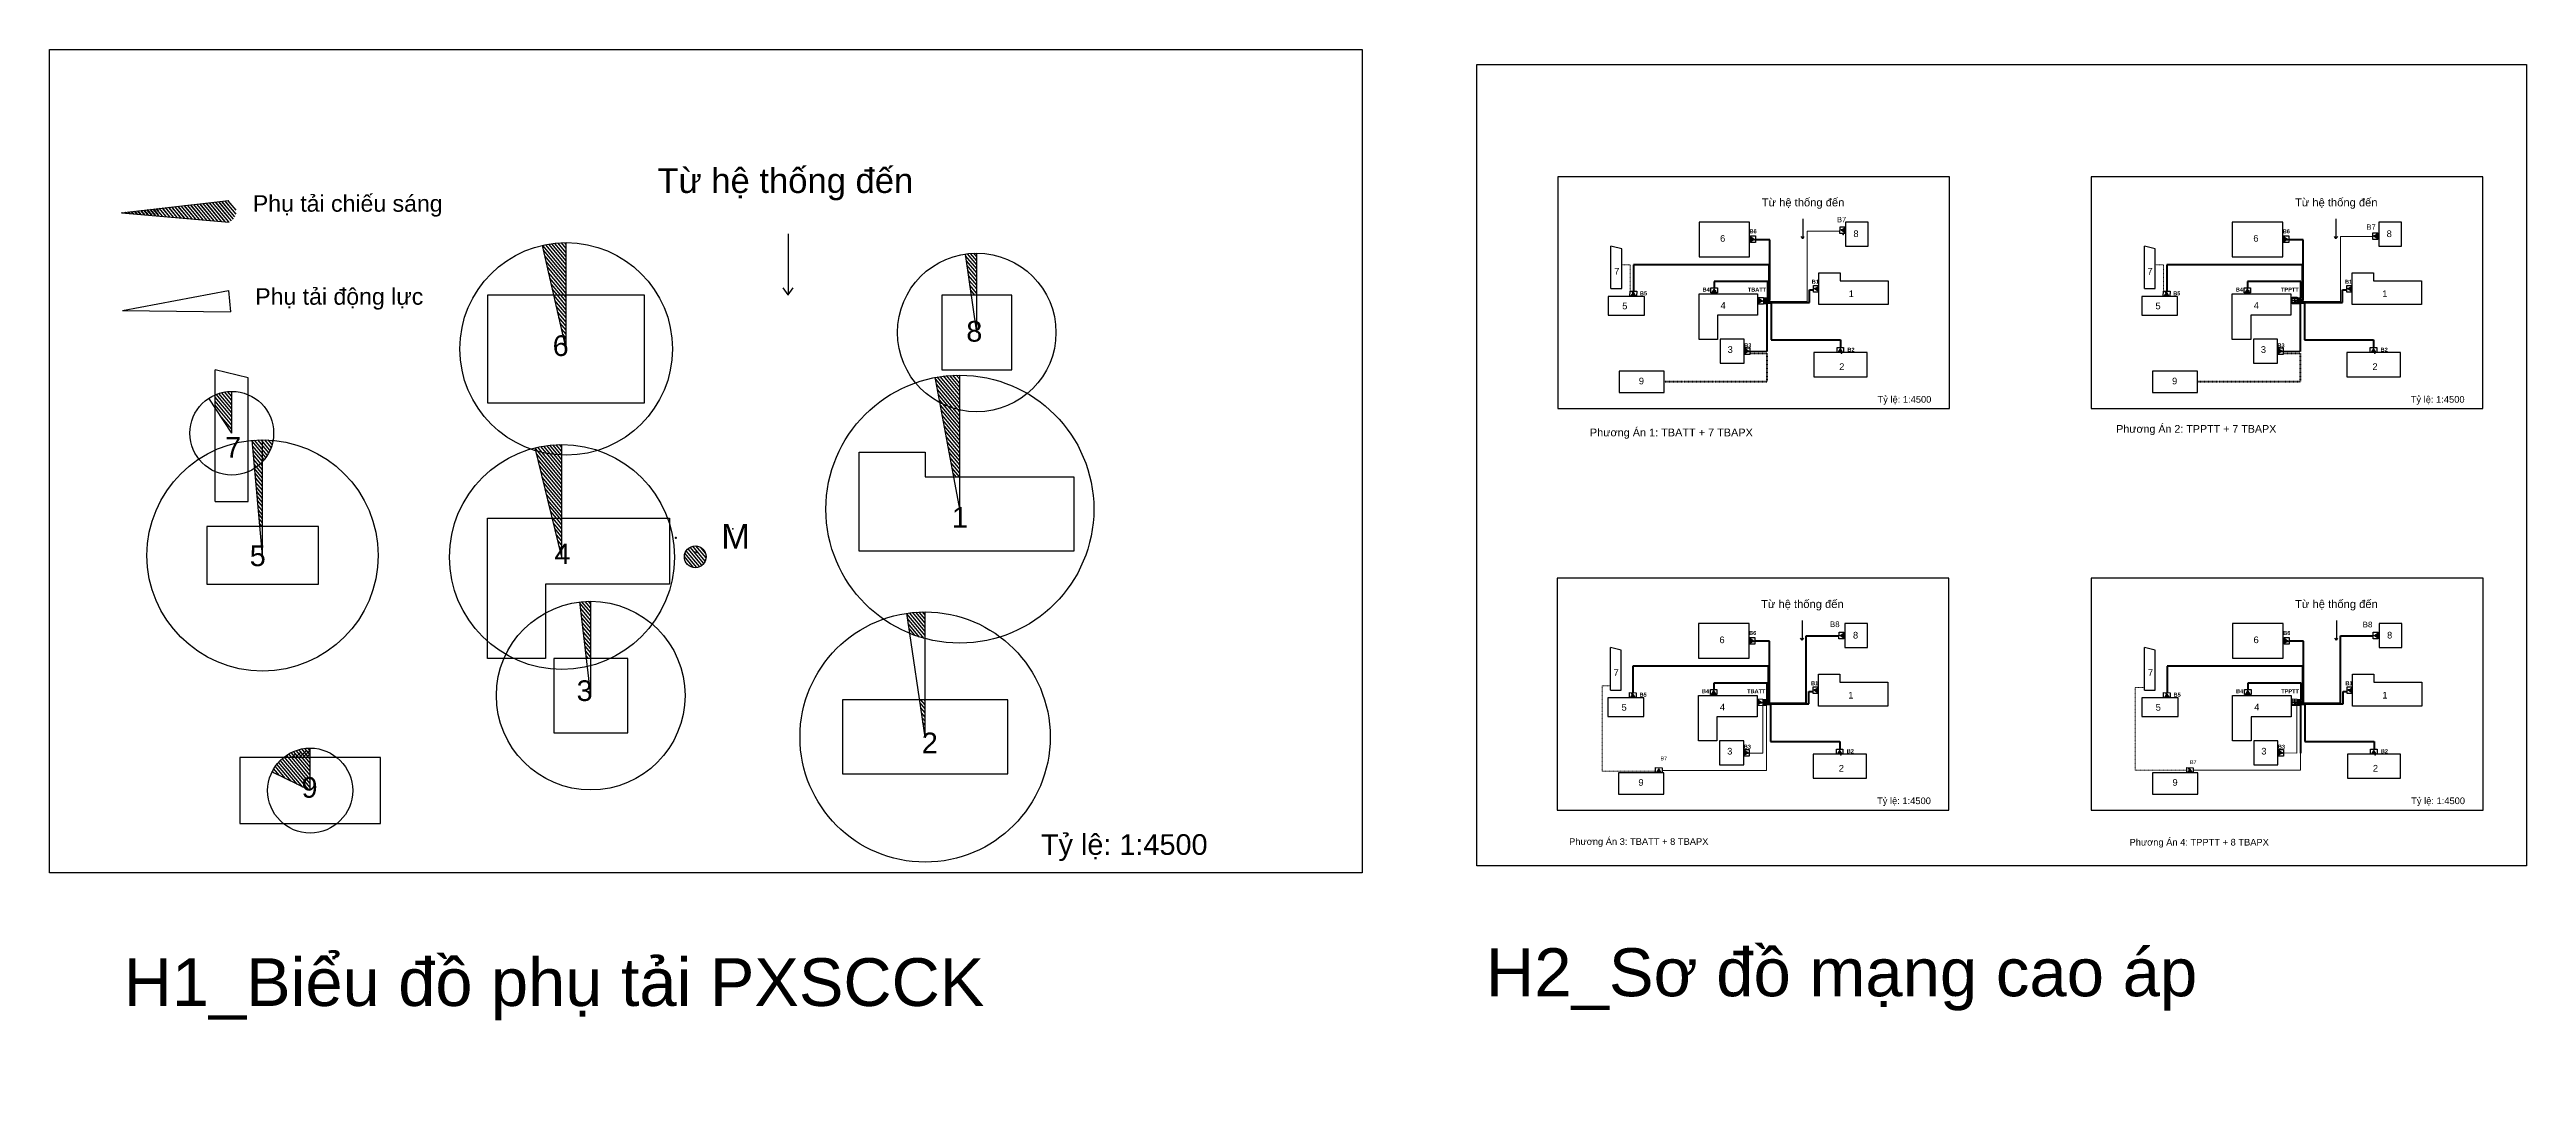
# Model space of a CAD drawing. Header units: inches. Extents: x 3841 to 42180, y -888 to 3732.
# Drawn here: x 3841 to 15026, y -888 to 3732 of the extents above; entities that cross this region are included whole.
import ezdxf

# ---------------------------------------------------------------- set-up
doc = ezdxf.new("R2010")
doc.units = ezdxf.units.IN
doc.header["$MEASUREMENT"] = 0
doc.linetypes.add('JIS_02_1.0', pattern=[2, 1, -1])
doc.layers.add('hatch', color=251, linetype='Continuous')
doc.layers.add('Layer1', color=78, linetype='Continuous')
doc.layers.add('Layer2', color=1, linetype='JIS_02_1.0', lineweight=0)
doc.styles.add('Annotative', font='arial.ttf')
doc.styles.get("Standard").update_dxf_attribs({"font": 'arial.ttf'})
doc.styles.add('style1', font='arial.ttf', dxfattribs={"height": 20})
doc.styles.add('style2', font='arial.ttf', dxfattribs={"height": 20})
pattern_1 = [(310.0067, (3843.461, 12.172), (9.06661, 7.609596), [])]

msp = doc.modelspace()

# ---------------------------------------------------------------- hatches: boundary and pattern name
h = msp.add_hatch()
h.set_pattern_fill('ANSI31', color=256, scale=3.72812, angle=-94.9933)
h.set_pattern_definition(pattern_1)
h.paths.add_polyline_path([(4647, 3049), (4166, 2995), (4653, 2953, 0.717371)])
h = msp.add_hatch()
h.set_pattern_fill('ANSI31', color=256, scale=3.72812, angle=-94.9933)
h.set_pattern_definition(pattern_1)
h.paths.add_polyline_path([(6174, 2859, 0.055996), (6067, 2847), (6118, 2622), (6174, 2622)])
h = msp.add_hatch()
h.set_pattern_fill('ANSI31', color=256, scale=3.72812, angle=-94.9933)
h.set_pattern_definition(pattern_1)
h.paths.add_polyline_path([(8004, 2622), (8028, 2622), (8028, 2812, 0.035707), (7977, 2808)])
h = msp.add_hatch()
h.set_pattern_fill('ANSI31', color=256, scale=3.72812, angle=-94.9933)
h.set_pattern_definition(pattern_1)
h.paths.add_polyline_path([(6174, 2622), (6118, 2622), (6174, 2380)])
h.paths.add_polyline_path([(6085, 2297), (6204, 2297), (6204, 2489), (6085, 2489)], flags=9)
h = msp.add_hatch()
h.set_pattern_fill('ANSI31', color=256, scale=3.72812, angle=-94.9933)
h.set_pattern_definition(pattern_1)
h.paths.add_polyline_path([(7952, 2262, 0.045978), (7841, 2252), (7862, 2137, 0.066836), (7952, 2105)])
h.paths.add_polyline_path([(7952, 2105, -0.066836), (7862, 2137), (7925, 1802), (7952, 1802)])
h = msp.add_hatch()
h.set_pattern_fill('ANSI31', color=256, scale=3.72812, angle=-94.9933)
h.set_pattern_definition(pattern_1)
h.paths.add_polyline_path([(4664, 2188, 0.101723), (4589, 2173), (4589, 2114), (4664, 1999)])
h = msp.add_hatch()
h.set_pattern_fill('ANSI31', color=256, scale=3.72812, angle=-94.9933)
h.set_pattern_definition(pattern_1)
h.paths.add_polyline_path([(4850, 1967, 0.045109), (4756, 1967), (4767, 1841, 0.20784)])
h.paths.add_polyline_path([(4792, 1578), (4803, 1578), (4803, 1872, -0.062837), (4767, 1841)])
h = msp.add_hatch()
h.set_pattern_fill('ANSI31', color=256, scale=3.72812, angle=-94.9933)
h.set_pattern_definition(pattern_1)
h.paths.add_polyline_path([(6155, 1900), (6155, 1948, 0.060331), (6034, 1933), (6037, 1920, 0.062488)])
h = msp.add_hatch()
h.set_pattern_fill('ANSI31', color=256, scale=3.72812, angle=-94.9933)
h.set_pattern_definition(pattern_1)
h.paths.add_polyline_path([(6112, 1615), (6155, 1615), (6155, 1900, -0.062488), (6037, 1920)])
h = msp.add_hatch()
h.set_pattern_fill('ANSI31', color=256, scale=3.72812, angle=-94.9933)
h.set_pattern_definition(pattern_1)
h.paths.add_polyline_path([(6155, 1615), (6112, 1615), (6155, 1440)])
h.paths.add_polyline_path([(6096, 1357), (6215, 1357), (6215, 1549), (6096, 1549)], flags=9)
h = msp.add_hatch()
h.set_pattern_fill('ANSI31', color=256, scale=3.72812, angle=-94.9933)
h.set_pattern_definition(pattern_1)
h.paths.add_polyline_path([(6806, 1441, 1), (6708, 1441, 1)])
h = msp.add_hatch()
h.set_pattern_fill('ANSI31', color=256, scale=3.72812, angle=-94.9933)
h.set_pattern_definition(pattern_1)
h.paths.add_polyline_path([(6266, 981), (6285, 981), (6285, 1240, 0.029199), (6236, 1237)])
h = msp.add_hatch()
h.set_pattern_fill('ANSI31', color=256, scale=3.72812, angle=-94.9933)
h.set_pattern_definition(pattern_1)
h.paths.add_polyline_path([(7770, 795), (7795, 795), (7795, 1071, -0.030245), (7726, 1095)], flags=17)
h.paths.add_polyline_path([(7795, 1192, 0.036887), (7712, 1186), (7795, 627)])
h = msp.add_hatch()
h.set_pattern_fill('ANSI31', color=256, scale=3.72812, angle=-94.9933)
h.set_pattern_definition(pattern_1)
h.paths.add_polyline_path([(5018, 577, 0.172628), (4896, 534), (5018, 534)])
h.paths.add_polyline_path([(5018, 534), (4896, 534, 0.107587), (4845, 470), (5018, 385)])
h.paths.add_polyline_path([(4950, 302), (5069, 302), (5069, 494), (4950, 494)], flags=9)
at = {"layer": 'hatch'}
h = msp.add_hatch(dxfattribs=at)
h.set_pattern_fill('ANSI31', color=256, scale=3.72812, angle=-94.9933)
h.set_pattern_definition([(310.0067, (3896.821, 6985.835), (9.06661, 7.609596), [])])
h.paths.add_polyline_path([(4333, 2981), (4336, 3015), (4166, 2995)])
h.paths.add_polyline_path([(4045, 3049), (4035, 2930), (4226, 2914), (4237, 3032)], flags=9)
h = msp.add_hatch(dxfattribs=at)
h.set_pattern_fill('ANSI31', color=256, scale=3.72812, angle=-94.9933)
h.set_pattern_definition(pattern_1)
h.paths.add_polyline_path([(4652, 2953, 0.049695), (4651, 3050), (4336, 3015), (4333, 2981)])
h = msp.add_hatch(dxfattribs=at)
h.set_pattern_fill('ANSI31', color=256, scale=3.72812)
h.set_pattern_definition([(45, (3843.461, 12.172), (-8.36987, 8.36987), [])])
h.paths.add_polyline_path([(5018, 565, 0.149853), (4917, 534), (5018, 534)])

# ---------------------------------------------------------------- linework, layer by layer
for p, q in [((4166, 2995), (4651, 3050)), ((4166, 2995), (4652, 2953)), ((11758, 2967), (11758, 2877)), ((14166, 2967), (14166, 2877)), ((6174, 2380), (6067, 2847)), ((6174, 2380), (6174, 2859)), ((7177, 2899), (7177, 2622)), ((8028, 2454), (7977, 2808)), ((8028, 2454), (8028, 2812)), ((10892, 2652), (10892, 2844)), ((10941, 2832), (10892, 2844)), ((10941, 2652), (10941, 2832)), ((11758, 2878), (11751, 2888)), ((11758, 2878), (11765, 2888)), ((13301, 2652), (13301, 2844)), ((13349, 2832), (13301, 2844)), ((13349, 2652), (13349, 2832)), ((14166, 2878), (14159, 2888)), ((14166, 2878), (14174, 2888)), ((11831, 2580), (11831, 2724)), ((11831, 2724), (11927, 2724)), ((11927, 2724), (11927, 2688)), ((11927, 2688), (12144, 2688)), ((12144, 2688), (12144, 2580)), ((14239, 2580), (14239, 2724)), ((14239, 2724), (14336, 2724)), ((14336, 2724), (14336, 2688)), ((14336, 2688), (14552, 2688)), ((14552, 2688), (14552, 2580)), ((4170, 2553), (4649, 2643)), ((7176, 2624), (7154, 2655)), ((7176, 2624), (7199, 2655)), ((10892, 2652), (10941, 2652)), ((11290, 2423), (11290, 2628)), ((11290, 2628), (11554, 2628)), ((11554, 2628), (11554, 2532)), ((12144, 2580), (11831, 2580)), ((13301, 2652), (13349, 2652)), ((13698, 2423), (13698, 2628)), ((13698, 2628), (13963, 2628)), ((13963, 2628), (13963, 2532)), ((14552, 2580), (14239, 2580)), ((4170, 2553), (4658, 2547)), ((11554, 2532), (11374, 2532)), ((11374, 2532), (11374, 2423)), ((13963, 2532), (13782, 2532)), ((13782, 2532), (13782, 2423)), ((11374, 2423), (11290, 2423)), ((13782, 2423), (13698, 2423)), ((4589, 1690), (4589, 2286)), ((4738, 2249), (4589, 2286)), ((4738, 1690), (4738, 2249)), ((7952, 1656), (7841, 2252)), ((7952, 1656), (7952, 2262)), ((4664, 1999), (4561, 2158)), ((4664, 1999), (4664, 2188)), ((4664, 1999), (4664, 1999)), ((4803, 1447), (4756, 1967)), ((4803, 1447), (4803, 1965)), ((6155, 1440), (6034, 1933)), ((6155, 1440), (6155, 1948)), ((7497, 1466), (7497, 1914)), ((7497, 1914), (7795, 1914)), ((7795, 1914), (7795, 1802)), ((7795, 1802), (8466, 1802)), ((8466, 1802), (8466, 1466)), ((4589, 1690), (4738, 1690)), ((5819, 981), (5819, 1615)), ((5819, 1615), (6640, 1615)), ((6640, 1615), (6640, 1317)), ((7952, 1666), (7952, 1656)), ((8466, 1466), (7497, 1466)), ((6155, 1440), (6155, 1440)), ((6640, 1317), (6080, 1317)), ((6080, 1317), (6080, 981)), ((6285, 814), (6236, 1237)), ((6285, 814), (6285, 1240)), ((7795, 627), (7712, 1186)), ((7795, 627), (7795, 1192)), ((11756, 1153), (11756, 1064)), ((14168, 1153), (14168, 1064)), ((10890, 838), (10890, 1031)), ((10938, 1019), (10890, 1031)), ((10938, 838), (10938, 1019)), ((11756, 1065), (11748, 1074)), ((11756, 1065), (11763, 1074)), ((13302, 838), (13302, 1031)), ((13350, 1019), (13302, 1031)), ((13350, 838), (13350, 1019)), ((14168, 1065), (14161, 1074)), ((14168, 1065), (14175, 1074)), ((6080, 981), (5819, 981)), ((11829, 766), (11829, 911)), ((11829, 911), (11925, 911)), ((11925, 911), (11925, 874)), ((14241, 766), (14241, 911)), ((14241, 911), (14337, 911)), ((14337, 911), (14337, 874)), ((6285, 814), (6285, 814)), ((6285, 814), (6285, 814)), ((6285, 814), (6285, 814)), ((10890, 838), (10938, 838)), ((11287, 610), (11287, 814)), ((11287, 814), (11552, 814)), ((11552, 814), (11552, 718)), ((11925, 874), (12142, 874)), ((12142, 874), (12142, 766)), ((13302, 838), (13350, 838)), ((13699, 610), (13699, 814)), ((13699, 814), (13964, 814)), ((13964, 814), (13964, 718)), ((14337, 874), (14554, 874)), ((14554, 874), (14554, 766)), ((11552, 718), (11371, 718)), ((11371, 718), (11371, 610)), ((12142, 766), (11829, 766)), ((13964, 718), (13784, 718)), ((13784, 718), (13784, 610)), ((14554, 766), (14241, 766)), ((5018, 385), (5018, 577)), ((7791, 647), (7795, 627)), ((7795, 627), (7795, 627)), ((7795, 627), (7795, 627)), ((7795, 627), (7795, 627)), ((11371, 610), (11287, 610)), ((13784, 610), (13699, 610)), ((5018, 385), (4845, 470))]:
    msp.add_line(p, q)
for points in [[(3841, 3732), (9768, 3732), (9768, 14), (3841, 14)], [(10287, 3665), (15026, 3665), (15026, 45), (10287, 45)], [(10652, 2110), (12421, 2110), (12421, 3157), (10652, 3157)], [(13060, 2110), (14829, 2110), (14829, 3157), (13060, 3157)], [(11290, 2796), (11518, 2796), (11518, 2953), (11290, 2953)], [(11927, 2931), (11949, 2931), (11949, 2901), (11926, 2901)], [(11951, 2844), (12054, 2844), (12054, 2953), (11951, 2953)], [(13698, 2796), (13926, 2796), (13926, 2953), (13698, 2953)], [(14360, 2844), (14462, 2844), (14462, 2953), (14360, 2953)], [(11545, 2860), (11522, 2860), (11522, 2890), (11545, 2890)], [(13953, 2860), (13930, 2860), (13930, 2890), (13953, 2890)], [(14332, 2904), (14355, 2904), (14355, 2874), (14332, 2874)], [(5819, 2137), (6528, 2137), (6528, 2622), (5819, 2622)], [(7870, 2286), (8187, 2286), (8187, 2622), (7870, 2622)], [(10880, 2533), (11043, 2533), (11043, 2617), (10880, 2617)], [(11009, 2641), (11008, 2618), (10978, 2618), (10979, 2641)], [(11373, 2655), (11373, 2633), (11343, 2633), (11343, 2655)], [(11581, 2582), (11558, 2582), (11558, 2612), (11581, 2612)], [(11807, 2666), (11830, 2666), (11830, 2636), (11807, 2636)], [(13289, 2533), (13451, 2533), (13451, 2617), (13289, 2617)], [(13417, 2641), (13416, 2618), (13386, 2618), (13387, 2641)], [(13781, 2655), (13781, 2633), (13751, 2633), (13751, 2655)], [(13990, 2584), (13968, 2584), (13968, 2614), (13991, 2614)], [(14215, 2666), (14238, 2666), (14238, 2636), (14215, 2636)], [(11386, 2316), (11494, 2316), (11494, 2424), (11386, 2424)], [(11519, 2355), (11497, 2355), (11497, 2385), (11519, 2385)], [(11808, 2254), (12049, 2254), (12049, 2363), (11808, 2363)], [(11943, 2386), (11943, 2363), (11913, 2363), (11913, 2386)], [(13794, 2316), (13902, 2316), (13902, 2424), (13794, 2424)], [(13928, 2355), (13905, 2355), (13905, 2385), (13928, 2385)], [(14216, 2254), (14457, 2254), (14457, 2363), (14216, 2363)], [(14351, 2386), (14351, 2363), (14321, 2363), (14321, 2386)], [(10929, 2183), (11133, 2183), (11133, 2279), (10929, 2279)], [(13337, 2183), (13541, 2183), (13541, 2279), (13337, 2279)], [(4552, 1317), (5055, 1317), (5055, 1578), (4552, 1578)], [(10649, 297), (12418, 297), (12418, 1344), (10649, 1344)], [(13061, 297), (14831, 297), (14831, 1344), (13061, 1344)], [(11287, 983), (11516, 983), (11516, 1139), (11287, 1139)], [(11949, 1031), (12051, 1031), (12051, 1139), (11949, 1139)], [(13699, 983), (13928, 983), (13928, 1139), (13699, 1139)], [(14361, 1031), (14463, 1031), (14463, 1139), (14361, 1139)], [(11542, 1046), (11520, 1046), (11520, 1076), (11542, 1076)], [(11922, 1100), (11944, 1100), (11944, 1070), (11921, 1070)], [(13955, 1046), (13932, 1046), (13932, 1076), (13955, 1076)], [(14334, 1100), (14357, 1100), (14356, 1070), (14334, 1070)], [(6118, 646), (6453, 646), (6453, 981), (6118, 981)], [(7422, 460), (8168, 460), (8168, 795), (7422, 795)], [(10878, 719), (11040, 719), (11040, 804), (10878, 804)], [(11006, 827), (11006, 804), (10976, 805), (10976, 828)], [(11371, 842), (11371, 819), (11341, 819), (11341, 842)], [(11578, 768), (11555, 769), (11556, 799), (11578, 798)], [(11805, 853), (11828, 853), (11827, 823), (11805, 823)], [(13290, 719), (13453, 719), (13453, 804), (13290, 804)], [(13418, 827), (13418, 804), (13388, 805), (13388, 828)], [(13783, 842), (13783, 819), (13753, 819), (13753, 842)], [(13990, 768), (13968, 769), (13968, 799), (13991, 798)], [(14217, 853), (14240, 853), (14240, 823), (14217, 823)], [(11383, 502), (11492, 502), (11492, 610), (11383, 610)], [(11517, 541), (11494, 541), (11494, 571), (11517, 571)], [(11940, 572), (11940, 549), (11910, 549), (11910, 572)], [(13796, 502), (13904, 502), (13904, 610), (13796, 610)], [(13929, 541), (13906, 541), (13906, 571), (13929, 571)], [(14352, 572), (14352, 549), (14322, 549), (14322, 572)], [(4701, 236), (5335, 236), (5335, 534), (4701, 534)], [(10926, 369), (11131, 369), (11131, 465), (10926, 465)], [(11124, 488), (11123, 465), (11093, 466), (11094, 489)], [(11805, 441), (12046, 441), (12046, 549), (11805, 549)], [(13338, 369), (13543, 369), (13543, 465), (13338, 465)], [(13522, 488), (13522, 465), (13492, 466), (13492, 489)], [(14218, 441), (14458, 441), (14458, 549), (14218, 549)]]:
    msp.add_lwpolyline(points, close=True)
for points in [[(11949, 2916, 29, 0, 0), (11927, 2916, 0, 0, 0)], [(11522, 2875, 29, 0, 0), (11545, 2875, 0, 0, 0)], [(13930, 2875, 29, 0, 0), (13953, 2875, 0, 0, 0)], [(14355, 2889, 29, 0, 0), (14332, 2889, 0, 0, 0)], [(10993, 2618, 29, 0, 0), (10994, 2641, 0, 0, 0)], [(11358, 2633, 29, 0, 0), (11358, 2655, 0, 0, 0)], [(11558, 2597, 29, 0, 0), (11581, 2597, 0, 0, 0)], [(11830, 2651, 29, 0, 0), (11807, 2651, 0, 0, 0)], [(13401, 2618, 29, 0, 0), (13402, 2641, 0, 0, 0)], [(13766, 2633, 29, 0, 0), (13766, 2655, 0, 0, 0)], [(14238, 2651, 29, 0, 0), (14215, 2651, 0, 0, 0)], [(11497, 2370, 29, 0, 0), (11519, 2370, 0, 0, 0)], [(11928, 2363, 29, 0, 0), (11928, 2386, 0, 0, 0)], [(13905, 2370, 29, 0, 0), (13928, 2370, 0, 0, 0)], [(14336, 2363, 29, 0, 0), (14336, 2386, 0, 0, 0)], [(11520, 1061, 29, 0, 0), (11542, 1061, 0, 0, 0)], [(11944, 1085, 29, 0, 0), (11922, 1085, 0, 0, 0)], [(13932, 1061, 29, 0, 0), (13955, 1061, 0, 0, 0)], [(14357, 1085, 29, 0, 0), (14334, 1085, 0, 0, 0)], [(10991, 805, 29, 0, 0), (10991, 827, 0, 0, 0)], [(11356, 819, 29, 0, 0), (11356, 842, 0, 0, 0)], [(11555, 784, 29, 0, 0), (11578, 783, 0, 0, 0)], [(11827, 838, 29, 0, 0), (11805, 838, 0, 0, 0)], [(13403, 805, 29, 0, 0), (13403, 827, 0, 0, 0)], [(13768, 819, 29, 0, 0), (13768, 842, 0, 0, 0)], [(14240, 838, 29, 0, 0), (14217, 838, 0, 0, 0)], [(11494, 556, 29, 0, 0), (11517, 556, 0, 0, 0)], [(11925, 549, 29, 0, 0), (11925, 572, 0, 0, 0)], [(13906, 556, 29, 0, 0), (13929, 556, 0, 0, 0)], [(14337, 549, 29, 0, 0), (14337, 572, 0, 0, 0)], [(11108, 466, 29, 0, 0), (11109, 488, 0, 0, 0)], [(13507, 466, 29, 0, 0), (13507, 488, 0, 0, 0)]]:
    msp.add_lwpolyline(points, format="xyseb")
msp.add_lwpolyline([(4649, 2643), (4658, 2547)])
for centre, radius in [((6174, 2380), 480), ((8028, 2454), 358), ((7952, 1656), 605), ((4664, 1999), 189), ((4803, 1447), 522), ((6155, 1440), 508), ((6757, 1441), 49.3), ((6285, 814), 426), ((7795, 627), 565), ((5018, 385), 192)]:
    msp.add_circle(centre, radius)
for p in [(11933, 2918), (11539, 2873), (11941, 2897), (13947, 2873), (14338, 2891), (14349, 2897), (10989, 2636), (11364, 2642), (11575, 2595), (11813, 2653), (13397, 2636), (13772, 2642), (13983, 2595), (14221, 2653), (11513, 2368), (11934, 2361), (13922, 2368), (14342, 2361), (6926, 1568), (6757, 1462), (6764, 1462), (11536, 1059), (11938, 1083), (13949, 1059), (14351, 1083), (10986, 822), (11361, 828), (11811, 840), (13399, 822), (13773, 828), (14223, 840), (11572, 782), (13984, 782), (11511, 554), (11931, 547), (13502, 483), (13923, 554), (14343, 547)]:
    msp.add_point(p)
at = {"layer": 'Layer1', "color": 1, "linetype": 'Continuous', "lineweight": 211}
for p, q in [((11610, 2873), (11545, 2873)), ((11610, 2598), (11610, 2873)), ((14018, 2873), (13953, 2873)), ((14018, 2598), (14018, 2873)), ((11607, 2760), (10994, 2760)), ((10994, 2760), (10994, 2648)), ((11607, 2602), (11607, 2760)), ((14015, 2760), (13402, 2760)), ((13402, 2760), (13402, 2648)), ((14015, 2602), (14015, 2760)), ((10994, 2648), (10994, 2641)), ((11600, 2684), (11358, 2684)), ((11358, 2684), (11358, 2655)), ((11581, 2609), (11600, 2609)), ((11581, 2602), (11607, 2602)), ((11581, 2598), (11610, 2598)), ((11581, 2594), (11581, 2594)), ((11581, 2590), (11788, 2590)), ((11581, 2588), (11615, 2588)), ((11581, 2586), (11596, 2586)), ((11596, 2586), (11596, 2368)), ((11600, 2609), (11600, 2684)), ((11615, 2588), (11615, 2421)), ((11788, 2590), (11788, 2646)), ((11788, 2646), (11807, 2646)), ((13402, 2648), (13402, 2641)), ((14008, 2684), (13766, 2684)), ((13766, 2684), (13766, 2655)), ((13989, 2609), (14008, 2609)), ((13989, 2602), (14015, 2602)), ((13989, 2598), (14018, 2598)), ((13989, 2594), (13989, 2594)), ((13989, 2590), (14196, 2590)), ((13989, 2588), (14024, 2588)), ((13989, 2586), (14005, 2586)), ((14005, 2586), (14005, 2368)), ((14008, 2609), (14008, 2684)), ((14024, 2588), (14024, 2421)), ((14196, 2590), (14196, 2646)), ((14196, 2646), (14215, 2646)), ((11615, 2421), (11928, 2421)), ((11928, 2421), (11928, 2386)), ((14024, 2421), (14336, 2421)), ((14336, 2421), (14336, 2386)), ((11608, 1060), (11542, 1060)), ((11608, 784), (11608, 1060)), ((11773, 780), (11773, 1084)), ((11773, 1084), (11921, 1084)), ((14020, 1060), (13955, 1060)), ((14020, 784), (14020, 1060)), ((14186, 780), (14186, 1084)), ((14186, 1084), (14333, 1084)), ((11604, 947), (10991, 947)), ((10991, 947), (10991, 835)), ((11604, 789), (11604, 947)), ((14016, 947), (13404, 947)), ((13404, 947), (13404, 835)), ((14016, 789), (14016, 947)), ((10991, 835), (10991, 827)), ((11597, 870), (11356, 870)), ((11356, 870), (11356, 842)), ((11578, 789), (11604, 789)), ((11578, 784), (11608, 784)), ((11579, 795), (11597, 795)), ((11597, 795), (11597, 870)), ((11786, 777), (11786, 833)), ((11786, 833), (11805, 833)), ((13404, 835), (13404, 827)), ((14009, 870), (13768, 870)), ((13768, 870), (13768, 842)), ((13990, 789), (14016, 789)), ((13991, 795), (14009, 795)), ((13991, 784), (14020, 784)), ((14009, 795), (14009, 870)), ((14198, 777), (14198, 833)), ((14198, 833), (14217, 833)), ((11578, 780), (11773, 780)), ((11578, 777), (11786, 777)), ((11578, 775), (11613, 775)), ((11578, 772), (11594, 772)), ((11613, 775), (11613, 607)), ((13990, 780), (14186, 780)), ((13990, 777), (14198, 777)), ((13990, 775), (14025, 775)), ((13990, 772), (14006, 772)), ((14006, 772), (14006, 554)), ((14025, 775), (14025, 607)), ((11613, 607), (11925, 607)), ((11925, 607), (11925, 572)), ((14025, 607), (14338, 607)), ((14338, 607), (14338, 572))]:
    msp.add_line(p, q, dxfattribs=at)
at = {"layer": 'Layer1'}
for p, q in [((13968, 2607), (13991, 2607)), ((13968, 2599), (13990, 2599)), ((13968, 2590), (13990, 2590)), ((13979, 2614), (13979, 2584)), ((13968, 791), (13991, 791)), ((13968, 784), (13990, 783)), ((13979, 798), (13979, 768)), ((13968, 775), (13990, 775))]:
    msp.add_line(p, q, dxfattribs=at)
at = {"layer": 'Layer1', "color": 1}
for p, q in [((11596, 2368), (11519, 2368)), ((14005, 2368), (13928, 2368))]:
    msp.add_line(p, q, dxfattribs=at)
at = {"layer": 'Layer1', "lineweight": 211}
msp.add_point((6669, 1526), dxfattribs=at)
msp.add_point((6669, 1526), dxfattribs=at)
at = {"layer": 'Layer2', "linetype": 'ByBlock'}
for p, q in [((11778, 2594), (11778, 2911)), ((11778, 2911), (11926, 2911)), ((14186, 2800), (14186, 2888)), ((14186, 2888), (14332, 2888)), ((14186, 2594), (14186, 2800)), ((11581, 2594), (11778, 2594)), ((13989, 2594), (14186, 2594)), ((11578, 768), (11578, 554)), ((11594, 772), (11594, 554)), ((13990, 768), (13990, 554)), ((11594, 476), (11123, 476)), ((11578, 554), (11517, 554)), ((11594, 554), (11594, 476)), ((14006, 477), (13522, 477)), ((13990, 554), (13929, 556)), ((14006, 554), (14006, 477))]:
    msp.add_line(p, q, dxfattribs=at)
at = {"layer": 'Layer2', "linetype": 'JIS_02_1.0', "lineweight": 211}
for p, q in [((10919, 2838), (10919, 2836)), ((13328, 2838), (13328, 2836)), ((11519, 2361), (11596, 2361)), ((11596, 2361), (11596, 2231)), ((13928, 2361), (14004, 2361)), ((14004, 2361), (14004, 2231)), ((11596, 2231), (11133, 2231)), ((14004, 2231), (13541, 2231))]:
    msp.add_line(p, q, dxfattribs=at)
at = {"layer": 'Layer2'}
for p, q in [((10979, 2760), (10941, 2760)), ((10979, 2641), (10979, 2760)), ((13387, 2760), (13349, 2760)), ((13387, 2641), (13387, 2760)), ((10890, 858), (10852, 858)), ((10852, 858), (10852, 473)), ((13302, 851), (13260, 851)), ((13260, 851), (13260, 478)), ((10852, 473), (11093, 473)), ((13260, 478), (13492, 478))]:
    msp.add_line(p, q, dxfattribs=at)

# ---------------------------------------------------------------- texts
at = {"attachment_point": 1}
for s, insert, char_height, width, style in [('\\P\\pxt1;{\\H0.15x;T\\fArial|b0|i0|c163|p34;ừ hệ thống đến}', (6586, 4439), 745.62, 1649.88, 'style2'), ('\\P\\pxt1;{\\H0.15x;T\\fArial|b0|i0|c163|p34;ừ hệ thống đến}', (11573, 3461), 240.69, 532.59, 'style2'), ('\\P\\pxt1;{\\H0.15x;T\\fArial|b0|i0|c163|p34;ừ hệ thống đến}', (13981, 3461), 240.69, 532.59, 'style2'), ('{\\fArial|b0|i0|c163|p34;8}', (11987, 2915), 30.09, 99.68, 'Annotative'), ('{\\fArial|b0|i0|c163|p34;8}', (14395, 2915), 30.09, 99.68, 'Annotative'), ('{\\fArial|b0|i0|c163|p34;6}', (11385, 2894), 30.09, 106.63, 'style1'), ('{\\fArial|b0|i0|c163|p34;6}', (13793, 2894), 30.09, 106.63, 'style1'), ('{\\fArial|b0|i0|c163|p34;7}', (10907, 2746), 30.09, 150.68, 'style1'), ('{\\fArial|b0|i0|c163|p34;7}', (13315, 2746), 30.09, 150.68, 'style1'), ('{\\fArial|b0|i0|c163|p34;5}', (10943, 2589), 30.09, 78.82, 'style1'), ('{\\fArial|b0|i0|c163|p34;4 }', (11387, 2591), 30.09, 62.59, 'style1'), ('{\\fArial|b0|i0|c163|p34;5}', (13351, 2589), 30.09, 78.82, 'style1'), ('{\\fArial|b0|i0|c163|p34;4 }', (13795, 2591), 30.09, 62.59, 'style1'), ('{\\fArial|b0|i0|c163|p34;8}', (7981, 2506), 93.2, 308.79, 'Annotative'), ('{\\fArial|b0|i0|c163|p34;6}', (6113, 2441), 93.2, 330.34, 'style1'), ('{\\fArial|b0|i0|c163|p34;3}', (11419, 2392), 30.09, 125.18, 'style1'), ('{\\fArial|b0|i0|c163|p34;3}', (13827, 2392), 30.09, 125.18, 'style1'), ('{\\fArial|b0|i0|c163|p34;9}', (11018, 2250), 30.09, 146.04, 'style1'), ('{\\fArial|b0|i0|c163|p34;2}', (11923, 2315), 30.09, 150.68, 'style1'), ('{\\fArial|b0|i0|c163|p34;9}', (13426, 2250), 30.09, 146.04, 'style1'), ('{\\fArial|b0|i0|c163|p34;2}', (14331, 2315), 30.09, 150.68, 'style1'), ('{\\fArial|b0|i0|c163|p34;Tỷ lệ: 1:4500}', (12096, 2167), 30.09, 370.9, 'style1'), ('{\\fArial|b0|i0|c163|p34;Tỷ lệ: 1:4500}', (14504, 2167), 30.09, 370.9, 'style1'), ('{\\fArial|b0|i0|c163|p34;7}', (4634, 1982), 93.2, 466.78, 'style1'), ('{\\fArial|b0|i0|c163|p34;M}', (6874, 1589), 111.84, 134.44, 'style2'), ('{\\fArial|b0|i0|c163|p34;5}', (4745, 1492), 93.2, 244.16, 'style1'), ('{\\fArial|b0|i0|c163|p34;4 }', (6121, 1501), 93.2, 193.89, 'style1'), ('\\P\\pxt1;{\\H0.15x;T\\fArial|b0|i0|c163|p34;ừ hệ thống đến}', (11570, 1647), 240.69, 532.59, 'style2'), ('\\P\\pxt1;{\\H0.15x;T\\fArial|b0|i0|c163|p34;ừ hệ thống đến}', (13982, 1647), 240.69, 532.59, 'style2'), ('{\\fArial|b0|i0|c163|p34;6}', (11382, 1081), 30.09, 106.63, 'style1'), ('{\\fArial|b0|i0|c163|p34;8}', (11985, 1102), 30.09, 99.68, 'Annotative'), ('{\\fArial|b0|i0|c163|p34;6}', (13794, 1081), 30.09, 106.63, 'style1'), ('{\\fArial|b0|i0|c163|p34;8}', (14397, 1102), 30.09, 99.68, 'Annotative'), ('{\\fArial|b0|i0|c163|p34;7}', (10904, 933), 30.09, 150.68, 'style1'), ('{\\fArial|b0|i0|c163|p34;7}', (13317, 933), 30.09, 150.68, 'style1'), ('{\\fArial|b0|i0|c163|p34;3}', (6221, 883), 93.2, 387.79, 'style1'), ('{\\fArial|b0|i0|c163|p34;5}', (10940, 776), 30.09, 78.82, 'style1'), ('{\\fArial|b0|i0|c163|p34;4 }', (11384, 777), 30.09, 62.59, 'style1'), ('{\\fArial|b0|i0|c163|p34;5}', (13352, 776), 30.09, 78.82, 'style1'), ('{\\fArial|b0|i0|c163|p34;4 }', (13797, 777), 30.09, 62.59, 'style1'), ('{\\fArial|b0|i0|c163|p34;2}', (7780, 647), 93.2, 466.78, 'style1'), ('{\\fArial|b0|i0|c163|p34;3}', (11417, 578), 30.09, 125.18, 'style1'), ('{\\fArial|b0|i0|c163|p34;3}', (13829, 578), 30.09, 125.18, 'style1'), ('{\\fArial|b0|i0|c163|p34;9}', (4979, 446), 93.2, 452.42, 'style1'), ('{\\fArial|b0|i0|c163|p34;2}', (11921, 501), 30.09, 150.68, 'style1'), ('{\\fArial|b0|i0|c163|p34;2}', (14333, 501), 30.09, 150.68, 'style1'), ('{\\fArial|b0|i0|c163|p34;9}', (11016, 437), 30.09, 146.04, 'style1'), ('{\\fArial|b0|i0|c163|p34;Tỷ lệ: 1:4500}', (12094, 354), 30.09, 370.9, 'style1'), ('{\\fArial|b0|i0|c163|p34;9}', (13428, 437), 30.09, 146.04, 'style1'), ('{\\fArial|b0|i0|c163|p34;Tỷ lệ: 1:4500}', (14506, 354), 30.09, 370.9, 'style1'), ('{\\fArial|b0|i0|c163|p34;Tỷ lệ: 1:4500}', (8318, 188), 93.2, 1149, 'style1')]:
    msp.add_mtext(s, dxfattribs=dict(at, insert=insert, char_height=char_height, width=width, style=style))
at = {"color": 0, "lineweight": 211, "char_height": 74.56, "attachment_point": 1, "style": 'style2'}
for s, insert, width in [('P{\\fArial|b0|i0|c163|p34;hụ tải chiếu sáng}', (4759, 3074), 939.94), ('Ph{\\fArial|b0|i0|c163|p34;ụ tải động lực}', (4770, 2654), 971.74)]:
    msp.add_mtext(s, dxfattribs=dict(at, insert=insert, width=width))
at = {"linetype": 'ByBlock', "char_height": 24.2, "attachment_point": 1}
for insert in [(11913, 2976), (14304, 2942)]:
    msp.add_mtext_dynamic_manual_height_columns('B7', width=34.17, gutter_width=121, heights=[0], dxfattribs=dict(at, insert=insert))
at = {"attachment_point": 1}
for s, width, gutter_width, heights, insert, char_height in [('{\\fArial|b1|i0|c163|p34;\\C256;B1}', 63.81, 150, [0], (11799, 2692), 18.05), ('{\\fArial|b1|i0|c163|p34;\\C256;B1}', 63.81, 150, [0], (14207, 2692), 18.05), ('\\pxt0;B8', 39.05, 128, [3.27], (11881, 1149), 25.6), ('\\pxt0;B8', 39.05, 128, [3.27], (14287, 1148), 25.6), ('{\\fArial|b1|i0|c163|p34;\\C256;B1}', 63.81, 150, [0], (11796, 879), 18.05), ('{\\fArial|b1|i0|c163|p34;\\C256;B1}', 63.81, 150, [0], (14209, 879), 18.05), ('B7', 16.31, 85.6, [0], (11116, 539), 17.1), ('B7', 16.31, 85.6, [0], (13507, 522), 17.1)]:
    msp.add_mtext_dynamic_manual_height_columns(s, width=width, gutter_width=gutter_width, heights=heights, dxfattribs=dict(at, insert=insert, char_height=char_height))
at = {"attachment_point": 1, "style": 'style1'}
for width, gutter_width, insert, char_height in [(240.69, 1203, (11966, 2644), 30.09), (240.69, 1203, (14375, 2644), 30.09), (745.62, 3728, (7916, 1666), 93.2), (240.69, 1203, (11964, 831), 30.09), (240.69, 1203, (14376, 831), 30.09)]:
    msp.add_mtext_dynamic_manual_height_columns('{\\fArial|b0|i0|c163|p34;1}', width=width, gutter_width=gutter_width, heights=[0], dxfattribs=dict(at, insert=insert, char_height=char_height))
at = {"layer": 'Layer1', "color": 1, "char_height": 18.05, "attachment_point": 1}
for s, width, insert in [('{\\fArial|b1|i0|c163|p34;\\C256;B6}', 41.02, (11518, 2920)), ('{\\fArial|b1|i0|c163|p34;\\C256;B6}', 41.02, (13926, 2920)), ('{\\fArial|b1|i0|c163|p34;\\C256;B5}', 54.69, (11023, 2640)), ('{\\fArial|b1|i0|c163|p34;\\C256;B4}', 111.67, (11306, 2657)), ('{\\fArial|b1|i0|c163|p34;\\C256;TBATT}', 103.19, (11510, 2657)), ('{\\fArial|b1|i0|c163|p34;\\C256;B5}', 54.69, (13431, 2640)), ('{\\fArial|b1|i0|c163|p34;\\C256;B4}', 111.67, (13714, 2657)), ('{\\fArial|b1|i0|c163|p34;\\C256;TPPTT}', 103.19, (13918, 2657)), ('{\\fArial|b1|i0|c163|p34;\\C256;B3}', 84.32, (11494, 2405)), ('{\\fArial|b1|i0|c163|p34;\\C256;B2}', 62.67, (11960, 2385)), ('{\\fArial|b1|i0|c163|p34;\\C256;B3}', 84.32, (13902, 2405)), ('{\\fArial|b1|i0|c163|p34;\\C256;B2}', 62.67, (14368, 2385)), ('{\\fArial|b1|i0|c163|p34;\\C256;B6}', 41.02, (11516, 1106)), ('{\\fArial|b1|i0|c163|p34;\\C256;B6}', 41.02, (13928, 1106)), ('{\\fArial|b1|i0|c163|p34;\\C256;B5}', 54.69, (11021, 827)), ('{\\fArial|b1|i0|c163|p34;\\C256;B4}', 111.67, (11303, 843)), ('{\\fArial|b1|i0|c163|p34;\\C256;TBATT}', 103.19, (11507, 843)), ('{\\fArial|b1|i0|c163|p34;\\C256;B5}', 54.69, (13433, 827)), ('{\\fArial|b1|i0|c163|p34;\\C256;B4}', 111.67, (13715, 843)), ('{\\fArial|b1|i0|c163|p34;\\C256;TPPTT}', 103.19, (13919, 843)), ('{\\fArial|b1|i0|c163|p34;\\C256;B3}', 84.32, (11492, 592)), ('{\\fArial|b1|i0|c163|p34;\\C256;B2}', 62.67, (11957, 572)), ('{\\fArial|b1|i0|c163|p34;\\C256;B3}', 84.32, (13904, 592)), ('{\\fArial|b1|i0|c163|p34;\\C256;B2}', 62.67, (14369, 572))]:
    msp.add_mtext_dynamic_manual_height_columns(s, width=width, gutter_width=150, heights=[0], dxfattribs=dict(at, insert=insert))
at = {"layer": 'Layer2', "linetype": 'ByBlock', "attachment_point": 1}
for s, width, gutter_width, heights, insert, char_height in [('Phương Án 1: TBATT + 7 TBAPX', 2097.39, 176, [0], (10797, 2020), 35.19), ('Phương Án 2: TPPTT + 7 TBAPX', 1489.95, 173, [0], (13174, 2036), 34.57), ('Phương Án 3: TBATT + 8 TBAPX', 1465.25, 150, [0], (10703, 170), 30.09), ('Phương Án 4: TPPTT + 8 TBAPX', 689.14, 150, [0], (13234, 167), 30.09), ('H1_Biểu đồ phụ tải PXSCCK', 10506.54, 1079, [311], (4176, -372), 215.73), ('H2_Sơ đồ mạng cao áp', 10560.89, 1084, [0], (10327, -327), 216.85)]:
    msp.add_mtext_dynamic_manual_height_columns(s, width=width, gutter_width=gutter_width, heights=heights, dxfattribs=dict(at, insert=insert, char_height=char_height))

doc.saveas('drawing.dxf')
